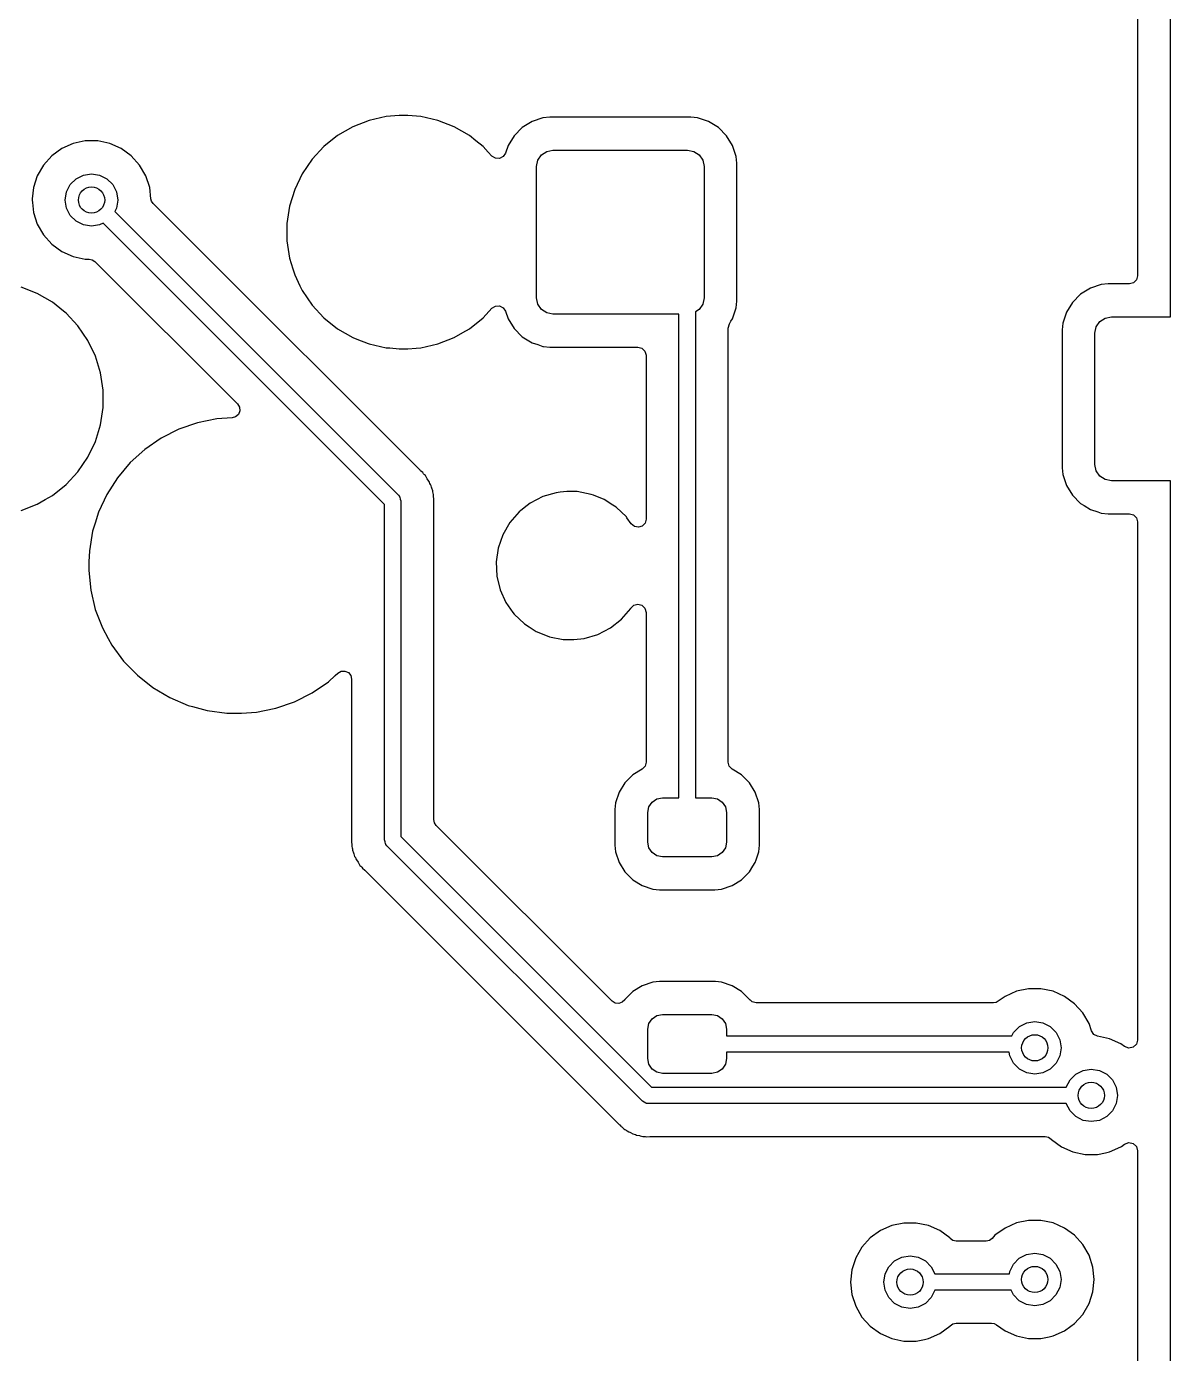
# Model space of a CAD drawing. Extents: x 51 to 201, y -153 to -28.
# Drawn here: x 63.47 to 80.9, y -88.21 to -67.99 of the extents above; entities that cross this region are included whole.
import ezdxf

# ---------------------------------------------------------------- set-up
doc = ezdxf.new("R2010")
doc.units = 0
doc.layers.add('BLACK', color=7, linetype='CONTINUOUS')

msp = doc.modelspace()

# ---------------------------------------------------------------- linework, layer by layer
at = {"layer": 'BLACK', "linetype": 'CONTINUOUS'}
for p, q in [((80.8962, -72.41), (80.8962, -55.86)), ((80.3957, -56.4845), (80.3957, -71.7855)), ((69.1486, -69.3445), (68.9496, -69.3594)), ((69.2814, -69.3445), (69.1486, -69.3445)), ((69.1486, -69.3445), (69.1486, -69.3445)), ((69.4804, -69.3594), (69.2814, -69.3445)), ((69.2814, -69.3445), (69.2814, -69.3445)), ((68.4425, -69.5158), (68.212, -69.6489)), ((68.6902, -69.4186), (68.4425, -69.5158)), ((68.9496, -69.3594), (68.6902, -69.4186)), ((69.7398, -69.4186), (69.4804, -69.3594)), ((69.9875, -69.5158), (69.7398, -69.4186)), ((70.218, -69.6489), (69.9875, -69.5158)), ((71.0233, -69.5273), (70.8993, -69.6513)), ((71.1727, -69.4352), (71.0233, -69.5273)), ((71.3392, -69.38), (71.1727, -69.4352)), ((71.442, -69.3695), (71.3392, -69.38)), ((73.592, -69.3695), (71.442, -69.3695)), ((73.6948, -69.38), (73.592, -69.3695)), ((73.8613, -69.4352), (73.6948, -69.38)), ((74.0107, -69.5273), (73.8613, -69.4352)), ((74.1347, -69.6513), (74.0107, -69.5273)), ((64.3691, -69.7295), (64.184, -69.7689)), ((64.5584, -69.7295), (64.3691, -69.7295)), ((64.3691, -69.7295), (64.3691, -69.7295)), ((64.7436, -69.7689), (64.5584, -69.7295)), ((64.5584, -69.7295), (64.5584, -69.7295)), ((68.212, -69.6489), (68.004, -69.8148)), ((70.319, -69.7295), (70.218, -69.6489)), ((70.426, -69.8148), (70.319, -69.7295)), ((70.8993, -69.6513), (70.8072, -69.8007)), ((74.2268, -69.8007), (74.1347, -69.6513)), ((74.1347, -69.6513), (74.1347, -69.6513)), ((63.8579, -69.9571), (63.7312, -70.0978)), ((64.011, -69.8458), (63.8579, -69.9571)), ((64.184, -69.7689), (64.011, -69.8458)), ((64.9165, -69.8458), (64.7436, -69.7689)), ((65.0696, -69.9571), (64.9165, -69.8458)), ((65.1963, -70.0978), (65.0696, -69.9571)), ((68.004, -69.8148), (67.823, -70.0099)), ((70.5046, -69.8995), (70.426, -69.8148)), ((70.5608, -69.96), (70.5046, -69.8995)), ((70.6145, -69.994), (70.5608, -69.96)), ((70.7694, -69.9147), (70.7346, -69.9679)), ((70.8072, -69.8007), (70.7694, -69.9147)), ((71.261, -70.0243), (71.3152, -69.9432)), ((71.3152, -69.9432), (71.3963, -69.889)), ((71.3963, -69.889), (71.492, -69.87)), ((71.492, -69.87), (73.542, -69.87)), ((73.542, -69.87), (73.6377, -69.889)), ((73.6377, -69.889), (73.7188, -69.9432)), ((73.7188, -69.9432), (73.773, -70.0243)), ((74.282, -69.9672), (74.2268, -69.8007)), ((63.7312, -70.0978), (63.6366, -70.2617)), ((65.2909, -70.2617), (65.1963, -70.0978)), ((67.823, -70.0099), (67.6731, -70.2298)), ((70.678, -69.9969), (70.6145, -69.994)), ((70.7346, -69.9679), (70.678, -69.9969)), ((71.242, -70.12), (71.261, -70.0243)), ((71.242, -72.12), (71.242, -70.12)), ((73.773, -70.0243), (73.792, -70.12)), ((73.792, -70.12), (73.792, -72.12)), ((74.2925, -70.07), (74.282, -69.9672)), ((74.2925, -72.17), (74.2925, -70.07)), ((63.6366, -70.2617), (63.5781, -70.4417)), ((64.1401, -70.3949), (64.2286, -70.3064)), ((64.2286, -70.3064), (64.3401, -70.2496)), ((64.3401, -70.2496), (64.4638, -70.23)), ((64.4638, -70.23), (64.5874, -70.2496)), ((64.5874, -70.2496), (64.6989, -70.3064)), ((64.6989, -70.3064), (64.7874, -70.3949)), ((65.3494, -70.4417), (65.2909, -70.2617)), ((65.2909, -70.2617), (65.2909, -70.2617)), ((67.6731, -70.2298), (67.5576, -70.4695)), ((63.5781, -70.4417), (63.5604, -70.6096)), ((64.0638, -70.63), (64.0833, -70.5064)), ((64.0833, -70.5064), (64.1401, -70.3949)), ((64.7874, -70.3949), (64.8442, -70.5064)), ((64.8442, -70.5064), (64.8638, -70.63)), ((65.3671, -70.6097), (65.3494, -70.4417)), ((67.5576, -70.4695), (67.4792, -70.7238)), ((63.5604, -70.6096), (63.5583, -70.63)), ((63.5583, -70.63), (63.5622, -70.6671)), ((63.5622, -70.6671), (63.5781, -70.8183)), ((64.0833, -70.7536), (64.0638, -70.63)), ((64.1401, -70.8651), (64.0833, -70.7536)), ((64.8442, -70.7536), (64.8172, -70.8066)), ((64.8638, -70.63), (64.8442, -70.7536)), ((65.3785, -70.6501), (65.3671, -70.6097)), ((65.4027, -70.6844), (65.3785, -70.6501)), ((65.9714, -71.2531), (65.4027, -70.6844)), ((67.4792, -70.7238), (67.4395, -70.9869)), ((63.5781, -70.8183), (63.6366, -70.9983)), ((64.2286, -70.9536), (64.1401, -70.8651)), ((64.3401, -71.0104), (64.2286, -70.9536)), ((64.8172, -70.8066), (69.1384, -75.1279)), ((63.6366, -70.9983), (63.7312, -71.1622)), ((63.7312, -71.1622), (63.8579, -71.3029)), ((64.4638, -71.03), (64.3401, -71.0104)), ((64.5874, -71.0104), (64.4638, -71.03)), ((64.6404, -70.9834), (64.5874, -71.0104)), ((68.925, -75.268), (64.6404, -70.9834)), ((67.4395, -70.9869), (67.4395, -71.2531)), ((63.8579, -71.3029), (64.011, -71.4142)), ((69.4673, -74.749), (65.9714, -71.2531)), ((67.4395, -71.2531), (67.4792, -71.5162)), ((64.011, -71.4142), (64.184, -71.4911)), ((64.184, -71.4911), (64.3691, -71.5305)), ((64.3691, -71.5305), (64.3691, -71.5305)), ((64.3691, -71.5305), (64.4283, -71.5305)), ((64.4283, -71.5305), (64.4758, -71.5399)), ((64.4758, -71.5399), (64.516, -71.5668)), ((64.516, -71.5668), (66.687, -73.7378)), ((67.4792, -71.5162), (67.529, -71.6777)), ((67.529, -71.6777), (67.5576, -71.7705)), ((67.5576, -71.7705), (67.6386, -71.9386)), ((63.6375, -72.0558), (63.3898, -71.9586)), ((67.6386, -71.9386), (67.6731, -72.0102)), ((79.6769, -71.9752), (79.5276, -72.0673)), ((79.8435, -71.92), (79.6769, -71.9752)), ((79.9462, -71.9095), (79.8435, -71.92)), ((80.2717, -71.9095), (79.9462, -71.9095)), ((80.3337, -71.8929), (80.2717, -71.9095)), ((80.3791, -71.8475), (80.3337, -71.8929)), ((80.3957, -71.7855), (80.3791, -71.8475)), ((63.868, -72.1889), (63.6375, -72.0558)), ((64.039, -72.3253), (63.868, -72.1889)), ((67.6731, -72.0102), (67.823, -72.2301)), ((71.261, -72.2157), (71.242, -72.12)), ((73.792, -72.12), (73.773, -72.2157)), ((74.282, -72.2728), (74.2925, -72.17)), ((79.5276, -72.0673), (79.4035, -72.1913)), ((64.076, -72.3548), (64.039, -72.3253)), ((64.257, -72.5499), (64.076, -72.3548)), ((67.823, -72.2301), (68.004, -72.4252)), ((70.426, -72.4252), (70.5608, -72.2799)), ((70.5608, -72.2799), (70.6145, -72.246)), ((70.6145, -72.246), (70.678, -72.2431)), ((70.678, -72.2431), (70.7346, -72.2721)), ((70.7346, -72.2721), (70.7694, -72.3253)), ((70.7694, -72.3253), (70.8072, -72.4393)), ((71.3152, -72.2968), (71.261, -72.2157)), ((71.3963, -72.351), (71.3152, -72.2968)), ((71.492, -72.37), (71.3963, -72.351)), ((73.41, -72.37), (71.492, -72.37)), ((73.41, -79.74), (73.41, -72.37)), ((73.7188, -72.2968), (73.66, -72.3361)), ((73.66, -72.3361), (73.66, -79.74)), ((73.773, -72.2157), (73.7188, -72.2968)), ((74.2268, -72.4393), (74.282, -72.2728)), ((79.3114, -72.3407), (79.2562, -72.5072)), ((79.4035, -72.1913), (79.3114, -72.3407)), ((64.4069, -72.7698), (64.257, -72.5499)), ((68.004, -72.4252), (68.212, -72.5911)), ((68.212, -72.5911), (68.4425, -72.7242)), ((70.1203, -72.6475), (70.218, -72.5911)), ((70.218, -72.5911), (70.426, -72.4252)), ((70.218, -72.5911), (70.218, -72.5911)), ((70.8072, -72.4393), (70.8993, -72.5887)), ((70.8993, -72.5887), (71.0233, -72.7127)), ((74.1605, -72.582), (74.179, -72.5169)), ((74.1605, -79.1979), (74.1605, -72.582)), ((74.179, -72.5169), (74.2026, -72.4786)), ((74.2026, -72.4786), (74.2268, -72.4393)), ((79.2562, -72.5072), (79.2458, -72.61)), ((79.7463, -72.66), (79.7653, -72.5643)), ((79.7653, -72.5643), (79.8195, -72.4832)), ((79.8195, -72.4832), (79.9006, -72.429)), ((79.9006, -72.429), (79.9963, -72.41)), ((79.9963, -72.41), (80.8962, -72.41)), ((64.5224, -73.0095), (64.4069, -72.7698)), ((68.4425, -72.7242), (68.4425, -72.7242)), ((68.4425, -72.7242), (68.5054, -72.7489)), ((68.5054, -72.7489), (68.6761, -72.8158)), ((69.7398, -72.8214), (69.9875, -72.7242)), ((69.9875, -72.7242), (70.1203, -72.6475)), ((71.0233, -72.7127), (71.0233, -72.7127)), ((71.0233, -72.7127), (71.1727, -72.8048)), ((79.2458, -72.61), (79.2458, -74.71)), ((79.7463, -74.66), (79.7463, -72.66)), ((68.6761, -72.8158), (68.6902, -72.8214)), ((68.6902, -72.8214), (68.9496, -72.8806)), ((68.9496, -72.8806), (69.0065, -72.8849)), ((69.0065, -72.8849), (69.1486, -72.8955)), ((69.1486, -72.8955), (69.1486, -72.8955)), ((69.1486, -72.8955), (69.2814, -72.8955)), ((69.2814, -72.8955), (69.4058, -72.8862)), ((69.2814, -72.8955), (69.2814, -72.8955)), ((69.4058, -72.8862), (69.4804, -72.8806)), ((69.4804, -72.8806), (69.7398, -72.8214)), ((71.1727, -72.8048), (71.2614, -72.8342)), ((71.2614, -72.8342), (71.3392, -72.86)), ((71.3392, -72.86), (71.3497, -72.8611)), ((71.3497, -72.8611), (71.442, -72.8705)), ((71.442, -72.8705), (72.7855, -72.8705)), ((72.7855, -72.8705), (72.8475, -72.8871)), ((72.8475, -72.8871), (72.8929, -72.9325)), ((72.8929, -72.9325), (72.9095, -72.9945)), ((72.9095, -72.9945), (72.9095, -75.493)), ((64.6008, -73.2638), (64.5224, -73.0095)), ((64.6405, -73.5269), (64.6008, -73.2638)), ((64.6405, -73.7931), (64.6405, -73.5269)), ((64.6008, -74.0562), (64.6405, -73.7931)), ((66.687, -73.7378), (66.7172, -73.7872)), ((66.7172, -73.7872), (66.7218, -73.8449)), ((66.3744, -73.9646), (66.0791, -74.0246)), ((66.6039, -73.9492), (66.3744, -73.9646)), ((66.6556, -73.936), (66.6038, -73.9484)), ((66.6038, -73.9484), (66.6039, -73.9492)), ((66.6996, -73.8984), (66.6556, -73.936)), ((66.7218, -73.8449), (66.6996, -73.8984)), ((64.5224, -74.3105), (64.6008, -74.0562)), ((65.7945, -74.1234), (65.5255, -74.2593)), ((66.0791, -74.0246), (65.7945, -74.1234)), ((64.4069, -74.5502), (64.5224, -74.3105)), ((65.5255, -74.2593), (65.2771, -74.4299)), ((64.257, -74.7701), (64.4069, -74.5502)), ((65.2771, -74.4299), (65.0537, -74.632)), ((64.076, -74.9652), (64.257, -74.7701)), ((65.0537, -74.632), (64.8591, -74.8621)), ((69.4759, -74.7568), (69.4673, -74.749)), ((69.5096, -74.7847), (69.4759, -74.7568)), ((69.5214, -74.8009), (69.5096, -74.7847)), ((69.534, -74.8157), (69.5214, -74.8009)), ((69.5482, -74.8298), (69.534, -74.8157)), ((79.2458, -74.71), (79.2562, -74.8128)), ((79.2562, -74.8128), (79.3114, -74.9793)), ((79.7653, -74.7557), (79.7463, -74.66)), ((79.8195, -74.8368), (79.7653, -74.7557)), ((63.868, -75.1311), (64.076, -74.9652)), ((64.8591, -74.8621), (64.697, -75.116)), ((69.5704, -74.8674), (69.5482, -74.8298)), ((69.5768, -74.8772), (69.5704, -74.8674)), ((69.6025, -74.9125), (69.5768, -74.8772)), ((69.6099, -74.9311), (69.6025, -74.9125)), ((69.6025, -74.9125), (69.6025, -74.9125)), ((69.6184, -74.9486), (69.6099, -74.9311)), ((69.6286, -74.9659), (69.6184, -74.9486)), ((69.6349, -74.9874), (69.6286, -74.9659)), ((69.6408, -75.0078), (69.6349, -74.9874)), ((69.6446, -75.0188), (69.6408, -75.0078)), ((69.6607, -75.0594), (69.6446, -75.0188)), ((79.3114, -74.9793), (79.4035, -75.1287)), ((79.9006, -74.891), (79.8195, -74.8368)), ((79.9963, -74.91), (79.9006, -74.891)), ((80.8962, -74.91), (79.9963, -74.91)), ((80.8962, -91.46), (80.8962, -74.91)), ((63.6375, -75.2642), (63.7572, -75.1951)), ((63.7572, -75.1951), (63.868, -75.1311)), ((63.868, -75.1311), (63.868, -75.1311)), ((64.697, -75.116), (64.5702, -75.3893)), ((69.1384, -75.1279), (69.1518, -75.1457)), ((69.1518, -75.1457), (69.1552, -75.1487)), ((69.1552, -75.1487), (69.1559, -75.1513)), ((69.1559, -75.1513), (69.1597, -75.1563)), ((69.1597, -75.1563), (69.1663, -75.1866)), ((69.1663, -75.1866), (69.175, -75.2162)), ((69.175, -75.2162), (69.175, -80.331)), ((69.6632, -75.0793), (69.6607, -75.0594)), ((69.6671, -75.0984), (69.6632, -75.0793)), ((69.6727, -75.1176), (69.6671, -75.0984)), ((69.6741, -75.1613), (69.6727, -75.1176)), ((69.675, -75.1729), (69.6741, -75.1613)), ((69.6755, -75.1769), (69.675, -75.1729)), ((69.6755, -75.2045), (69.6755, -75.1769)), ((69.6755, -75.1769), (69.6755, -75.1769)), ((69.6756, -75.2084), (69.6755, -75.2045)), ((69.677, -75.2527), (69.6756, -75.2084)), ((71.3348, -75.1504), (71.1437, -75.2489)), ((71.541, -75.0898), (71.3348, -75.1504)), ((71.6012, -75.0841), (71.541, -75.0898)), ((71.7014, -75.0745), (71.6012, -75.0841)), ((71.8625, -75.0745), (71.7014, -75.0745)), ((72.0735, -75.1152), (71.8625, -75.0745)), ((72.1072, -75.1287), (72.0735, -75.1152)), ((72.0735, -75.1152), (72.0735, -75.1152)), ((72.0735, -75.1152), (72.0735, -75.1152)), ((72.2731, -75.1951), (72.1072, -75.1287)), ((72.4029, -75.2785), (72.2731, -75.1951)), ((79.4035, -75.1287), (79.5276, -75.2527)), ((63.3898, -75.3614), (63.6375, -75.2642)), ((64.5702, -75.3893), (64.5194, -75.553)), ((68.925, -80.3828), (68.925, -75.268)), ((69.6755, -75.299), (69.6778, -75.2785)), ((69.6755, -80.0724), (69.6755, -75.299)), ((69.6778, -75.2785), (69.677, -75.2527)), ((70.9748, -75.3817), (70.834, -75.5442)), ((71.0007, -75.3614), (70.9748, -75.3817)), ((71.0974, -75.2853), (71.0007, -75.3614)), ((71.1437, -75.2489), (71.0974, -75.2853)), ((72.4539, -75.3113), (72.4029, -75.2785)), ((72.6095, -75.4596), (72.4539, -75.3113)), ((79.5276, -75.2527), (79.5841, -75.2876)), ((79.5841, -75.2876), (79.6769, -75.3448)), ((79.6769, -75.3448), (79.7883, -75.3817)), ((79.7883, -75.3817), (79.8435, -75.4)), ((79.8435, -75.4), (79.9462, -75.4105)), ((79.9462, -75.4105), (80.2717, -75.4105)), ((80.2717, -75.4105), (80.3337, -75.4271)), ((64.5194, -75.553), (64.4809, -75.6771)), ((70.834, -75.5442), (70.7266, -75.7303)), ((72.6187, -75.4725), (72.6095, -75.4596)), ((72.6845, -75.565), (72.6187, -75.4725)), ((72.7319, -75.6048), (72.6845, -75.565)), ((72.7926, -75.6168), (72.7319, -75.6048)), ((72.8515, -75.598), (72.7926, -75.6168)), ((72.894, -75.553), (72.8515, -75.598)), ((72.9095, -75.493), (72.894, -75.553)), ((80.3337, -75.4271), (80.3791, -75.4725)), ((80.3791, -75.4725), (80.3957, -75.5345)), ((80.3957, -75.5345), (80.3957, -83.4308)), ((64.4809, -75.6771), (64.4308, -75.9742)), ((70.7266, -75.7303), (70.6562, -75.9334)), ((64.4308, -75.9742), (64.425, -76.1462)), ((70.6562, -75.9334), (70.6257, -76.1462)), ((64.425, -76.1462), (64.4207, -76.2754)), ((70.6257, -76.1462), (70.6359, -76.3609)), ((64.4207, -76.2754), (64.4509, -76.5752)), ((70.6359, -76.3609), (70.6866, -76.5698)), ((64.4509, -76.5752), (64.5207, -76.8683)), ((70.6866, -76.5698), (70.7759, -76.7653)), ((70.7759, -76.7653), (70.8818, -76.9141)), ((72.6781, -76.8521), (72.7235, -76.8067)), ((72.7235, -76.8067), (72.7855, -76.7901)), ((72.7855, -76.7901), (72.8475, -76.8067)), ((72.8475, -76.8067), (72.8929, -76.8521)), ((64.5207, -76.8683), (64.629, -77.1494)), ((70.8818, -76.9141), (70.9005, -76.9404)), ((70.9005, -76.9404), (71.0561, -77.0887)), ((72.3663, -77.1511), (72.5352, -77.0183)), ((72.5352, -77.0183), (72.676, -76.8558)), ((72.676, -76.8558), (72.6781, -76.8521)), ((72.8929, -76.8521), (72.9095, -76.9141)), ((72.9095, -76.9141), (72.9095, -79.1979)), ((64.629, -77.1494), (64.7171, -77.3102)), ((71.0561, -77.0887), (71.1301, -77.1363)), ((71.1301, -77.1363), (71.2369, -77.2049)), ((71.2369, -77.2049), (71.277, -77.221)), ((71.277, -77.221), (71.4365, -77.2848)), ((72.1752, -77.2496), (72.3663, -77.1511)), ((64.7171, -77.3102), (64.7738, -77.4137)), ((64.7738, -77.4137), (64.9526, -77.6562)), ((71.4365, -77.2848), (71.6475, -77.3255)), ((71.6475, -77.3255), (71.8086, -77.3255)), ((71.8086, -77.3255), (71.969, -77.3102)), ((71.8086, -77.3255), (71.8086, -77.3255)), ((71.969, -77.3102), (72.1752, -77.2496)), ((64.9526, -77.6562), (65.162, -77.8728)), ((68.1767, -77.8763), (68.2173, -77.8395)), ((68.2173, -77.8395), (68.2669, -77.8121)), ((68.2669, -77.8121), (68.3236, -77.8096)), ((68.3236, -77.8096), (68.3754, -77.8326)), ((68.3754, -77.8326), (68.4115, -77.8763)), ((65.162, -77.8728), (65.3985, -78.0596)), ((67.8245, -78.1407), (68.0729, -77.9701)), ((68.0729, -77.9701), (68.1767, -77.8763)), ((68.4115, -77.8763), (68.4245, -77.9315)), ((68.4245, -77.9315), (68.4245, -80.3001)), ((65.3985, -78.0596), (65.6577, -78.2131)), ((65.6577, -78.2131), (65.9351, -78.3307)), ((67.5555, -78.2766), (67.8245, -78.1407)), ((65.9351, -78.3307), (65.9351, -78.3307)), ((65.9351, -78.3307), (65.9351, -78.3307)), ((65.9351, -78.3307), (65.9992, -78.3483)), ((65.9992, -78.3483), (66.2257, -78.4103)), ((66.2257, -78.4103), (66.5243, -78.4505)), ((66.5243, -78.4505), (66.7502, -78.4505)), ((66.7502, -78.4505), (66.9756, -78.4354)), ((66.7502, -78.4505), (66.7502, -78.4505)), ((66.9756, -78.4354), (67.099, -78.4103)), ((67.099, -78.4103), (67.2709, -78.3754)), ((67.2709, -78.3754), (67.5555, -78.2766)), ((72.8938, -79.2583), (72.8506, -79.3034)), ((72.9095, -79.1979), (72.8938, -79.2583)), ((74.1762, -79.2583), (74.1605, -79.1979)), ((74.2194, -79.3034), (74.1762, -79.2583)), ((72.707, -79.392), (72.587, -79.512)), ((72.8506, -79.3034), (72.707, -79.392)), ((74.363, -79.392), (74.2194, -79.3034)), ((74.483, -79.512), (74.363, -79.392)), ((72.498, -79.6563), (72.4446, -79.8173)), ((72.587, -79.512), (72.498, -79.6563)), ((74.572, -79.6563), (74.483, -79.512)), ((74.6253, -79.8173), (74.572, -79.6563)), ((74.572, -79.6563), (74.572, -79.6563)), ((74.572, -79.6563), (74.572, -79.6563)), ((72.4446, -79.8173), (72.4345, -79.9167)), ((72.9521, -79.8789), (73.0009, -79.8059)), ((73.0009, -79.8059), (73.0739, -79.7571)), ((73.0739, -79.7571), (73.16, -79.74)), ((73.16, -79.74), (73.41, -79.74)), ((73.66, -79.74), (73.91, -79.74)), ((73.91, -79.74), (73.9961, -79.7571)), ((73.9961, -79.7571), (74.0691, -79.8059)), ((74.0691, -79.8059), (74.1179, -79.8789)), ((74.6355, -79.9167), (74.6253, -79.8173)), ((69.6849, -80.1198), (69.6755, -80.0724)), ((72.4345, -79.9167), (72.4345, -80.4633)), ((72.935, -79.965), (72.9521, -79.8789)), ((72.935, -80.415), (72.935, -79.965)), ((74.1179, -79.8789), (74.135, -79.965)), ((74.135, -79.965), (74.135, -80.415)), ((74.6355, -80.4633), (74.6355, -79.9167)), ((69.7118, -80.16), (69.6849, -80.1198)), ((72.391, -82.8392), (69.7118, -80.16)), ((68.4245, -80.3001), (68.4222, -80.3206)), ((68.4222, -80.3206), (68.4244, -80.3907)), ((68.4244, -80.3907), (68.4245, -80.3946)), ((68.4245, -80.3946), (68.4245, -80.4222)), ((68.4245, -80.4222), (68.425, -80.4262)), ((68.425, -80.4262), (68.4259, -80.4378)), ((68.4259, -80.4378), (68.4273, -80.4814)), ((68.9337, -80.4125), (68.925, -80.3828)), ((68.9403, -80.4427), (68.9337, -80.4125)), ((68.9441, -80.4478), (68.9403, -80.4427)), ((68.9448, -80.4504), (68.9441, -80.4478)), ((68.9482, -80.4533), (68.9448, -80.4504)), ((68.9616, -80.4712), (68.9482, -80.4533)), ((72.8533, -84.3629), (68.9616, -80.4712)), ((69.175, -80.331), (72.9935, -84.1495)), ((72.4345, -80.4633), (72.4446, -80.5627)), ((72.9521, -80.5011), (72.935, -80.415)), ((74.135, -80.415), (74.1179, -80.5011)), ((74.6253, -80.5627), (74.6355, -80.4633)), ((68.4273, -80.4814), (68.4329, -80.5007)), ((68.4329, -80.5007), (68.4368, -80.5197)), ((68.4368, -80.5197), (68.4393, -80.5396)), ((68.4393, -80.5396), (68.4554, -80.5802)), ((68.4554, -80.5802), (68.4592, -80.5913)), ((68.4592, -80.5913), (68.4714, -80.6332)), ((68.4714, -80.6332), (68.4816, -80.6505)), ((68.4816, -80.6505), (68.4901, -80.6679)), ((68.4901, -80.6679), (68.4975, -80.6865)), ((72.4446, -80.5627), (72.498, -80.7237)), ((73.0009, -80.5741), (72.9521, -80.5011)), ((73.0739, -80.6229), (73.0009, -80.5741)), ((73.16, -80.64), (73.0739, -80.6229)), ((73.91, -80.64), (73.16, -80.64)), ((73.9961, -80.6229), (73.91, -80.64)), ((74.0691, -80.5741), (73.9961, -80.6229)), ((74.1179, -80.5011), (74.0691, -80.5741)), ((74.5843, -80.6865), (74.6253, -80.5627)), ((68.4975, -80.6865), (68.4975, -80.6865)), ((68.4975, -80.6865), (68.5232, -80.7219)), ((68.5232, -80.7219), (68.5296, -80.7316)), ((68.5296, -80.7316), (68.5518, -80.7692)), ((68.5518, -80.7692), (68.5518, -80.7692)), ((68.5518, -80.7692), (68.5518, -80.7692)), ((68.5518, -80.7692), (68.566, -80.7834)), ((68.566, -80.7834), (68.5786, -80.7982)), ((68.5786, -80.7982), (68.5904, -80.8144)), ((68.5904, -80.8144), (68.6241, -80.8422)), ((68.6241, -80.8422), (68.6327, -80.8501)), ((68.6327, -80.8501), (72.4409, -84.6583)), ((72.498, -80.7237), (72.587, -80.868)), ((72.587, -80.868), (72.707, -80.988)), ((74.363, -80.988), (74.483, -80.868)), ((74.483, -80.868), (74.5352, -80.7834)), ((74.5352, -80.7834), (74.572, -80.7237)), ((74.572, -80.7237), (74.5843, -80.6865)), ((72.707, -80.988), (72.8513, -81.077)), ((72.8513, -81.077), (72.8513, -81.077)), ((72.8513, -81.077), (72.8513, -81.077)), ((72.8513, -81.077), (73.0123, -81.1303)), ((74.0577, -81.1303), (74.2187, -81.077)), ((74.2187, -81.077), (74.363, -80.988)), ((73.0123, -81.1303), (73.1117, -81.1405)), ((73.1117, -81.1405), (73.9583, -81.1405)), ((73.9583, -81.1405), (74.0577, -81.1303)), ((72.707, -82.692), (72.587, -82.812)), ((72.8513, -82.603), (72.707, -82.692)), ((73.0123, -82.5496), (72.8513, -82.603)), ((73.1117, -82.5395), (73.0123, -82.5496)), ((73.9583, -82.5395), (73.1117, -82.5395)), ((73.9685, -82.5405), (73.9583, -82.5395)), ((74.0577, -82.5496), (73.9685, -82.5405)), ((74.2187, -82.603), (74.0577, -82.5496)), ((74.363, -82.692), (74.2187, -82.603)), ((74.483, -82.812), (74.363, -82.692)), ((74.363, -82.692), (74.363, -82.692)), ((74.363, -82.692), (74.363, -82.692)), ((78.5502, -82.6889), (78.3773, -82.7658)), ((78.7354, -82.6495), (78.5502, -82.6889)), ((78.9246, -82.6495), (78.7354, -82.6495)), ((78.7354, -82.6495), (78.7354, -82.6495)), ((79.1098, -82.6889), (78.9246, -82.6495)), ((78.9246, -82.6495), (78.9246, -82.6495)), ((79.2827, -82.7658), (79.1098, -82.6889)), ((72.4379, -82.8686), (72.391, -82.8392)), ((72.493, -82.8747), (72.4379, -82.8686)), ((72.5453, -82.8561), (72.493, -82.8747)), ((72.5842, -82.8166), (72.5453, -82.8561)), ((72.587, -82.812), (72.5842, -82.8166)), ((74.4932, -82.8222), (74.483, -82.812)), ((74.483, -82.812), (74.483, -82.812)), ((74.4948, -82.8206), (74.4932, -82.8222)), ((74.5242, -82.8488), (74.4948, -82.8206)), ((74.5846, -82.8645), (74.5242, -82.8488)), ((78.2012, -82.8645), (74.5846, -82.8645)), ((78.2395, -82.8584), (78.2012, -82.8645)), ((78.2741, -82.8408), (78.2395, -82.8584)), ((78.3773, -82.7658), (78.2741, -82.8408)), ((79.4359, -82.8771), (79.2827, -82.7658)), ((79.5625, -83.0178), (79.4359, -82.8771)), ((72.9521, -83.1789), (73.0009, -83.1059)), ((73.0009, -83.1059), (73.0739, -83.0571)), ((73.0739, -83.0571), (73.16, -83.04)), ((73.16, -83.04), (73.91, -83.04)), ((73.91, -83.04), (73.9961, -83.0571)), ((73.9961, -83.0571), (74.0691, -83.1059)), ((74.0691, -83.1059), (74.1179, -83.1789)), ((79.6572, -83.1817), (79.5625, -83.0178)), ((72.935, -83.265), (72.9521, -83.1789)), ((72.935, -83.715), (72.935, -83.265)), ((74.1179, -83.1789), (74.135, -83.265)), ((74.135, -83.265), (74.135, -83.365)), ((78.5064, -83.3149), (78.5949, -83.2264)), ((78.5949, -83.2264), (78.7064, -83.1696)), ((78.7064, -83.1696), (78.83, -83.15)), ((78.83, -83.15), (78.9536, -83.1696)), ((78.9536, -83.1696), (79.0651, -83.2264)), ((79.0651, -83.2264), (79.1536, -83.3149)), ((79.6927, -83.2911), (79.6572, -83.1817)), ((79.7277, -83.3449), (79.6927, -83.2911)), ((74.135, -83.365), (78.4809, -83.365)), ((78.4809, -83.365), (78.5064, -83.3149)), ((79.1536, -83.3149), (79.2104, -83.4264)), ((79.2104, -83.4264), (79.23, -83.55)), ((79.7849, -83.374), (79.7277, -83.3449)), ((79.9698, -83.4134), (79.7849, -83.374)), ((80.1427, -83.4903), (79.9698, -83.4134)), ((80.1989, -83.5311), (80.1427, -83.4903)), ((80.3775, -83.4956), (80.328, -83.5413)), ((80.3957, -83.4308), (80.3775, -83.4956)), ((72.9521, -83.8011), (72.935, -83.715)), ((74.135, -83.715), (74.1179, -83.8011)), ((78.4403, -83.615), (74.135, -83.615)), ((74.135, -83.615), (74.135, -83.715)), ((78.4496, -83.6736), (78.4403, -83.615)), ((78.5064, -83.7851), (78.4496, -83.6736)), ((79.2104, -83.6736), (79.1536, -83.7851)), ((79.23, -83.55), (79.2104, -83.6736)), ((80.262, -83.5544), (80.1989, -83.5311)), ((80.328, -83.5413), (80.262, -83.5544)), ((73.0009, -83.8741), (72.9521, -83.8011)), ((73.0739, -83.9229), (73.0009, -83.8741)), ((74.0691, -83.8741), (73.9961, -83.9229)), ((74.1179, -83.8011), (74.0691, -83.8741)), ((78.5949, -83.8736), (78.5064, -83.7851)), ((78.7064, -83.9304), (78.5949, -83.8736)), ((79.0651, -83.8736), (78.9536, -83.9304)), ((79.1536, -83.7851), (79.0651, -83.8736)), ((79.4549, -83.9509), (79.5664, -83.8941)), ((79.5664, -83.8941), (79.69, -83.8745)), ((79.69, -83.8745), (79.8136, -83.8941)), ((79.8136, -83.8941), (79.9251, -83.9509)), ((73.16, -83.94), (73.0739, -83.9229)), ((73.91, -83.94), (73.16, -83.94)), ((73.9961, -83.9229), (73.91, -83.94)), ((78.83, -83.95), (78.7064, -83.9304)), ((78.9536, -83.9304), (78.83, -83.95)), ((79.3103, -84.1495), (79.3664, -84.0394)), ((79.3664, -84.0394), (79.4549, -83.9509)), ((79.9251, -83.9509), (80.0136, -84.0394)), ((80.0136, -84.0394), (80.0704, -84.1509)), ((72.9935, -84.1495), (79.3103, -84.1495)), ((80.0704, -84.1509), (80.09, -84.2745)), ((80.09, -84.2745), (80.0704, -84.3981)), ((72.8804, -84.3777), (72.8533, -84.3629)), ((72.9065, -84.3944), (72.8804, -84.3777)), ((72.9127, -84.3953), (72.9065, -84.3944)), ((72.9151, -84.3966), (72.9127, -84.3953)), ((72.9196, -84.3963), (72.9151, -84.3966)), ((72.9417, -84.3995), (72.9196, -84.3963)), ((79.3103, -84.3995), (72.9417, -84.3995)), ((79.3664, -84.5096), (79.3103, -84.3995)), ((79.4549, -84.5981), (79.3664, -84.5096)), ((80.0136, -84.5096), (79.9251, -84.5981)), ((80.0704, -84.3981), (80.0136, -84.5096)), ((72.4409, -84.6583), (72.4538, -84.6744)), ((72.4538, -84.6744), (72.5049, -84.7224)), ((72.5049, -84.7224), (72.5077, -84.7251)), ((72.5077, -84.7251), (72.5272, -84.7446)), ((79.5664, -84.6549), (79.4549, -84.5981)), ((79.69, -84.6745), (79.5664, -84.6549)), ((79.8136, -84.6549), (79.69, -84.6745)), ((79.9251, -84.5981), (79.8136, -84.6549)), ((72.5272, -84.7446), (72.5304, -84.7471)), ((72.5304, -84.7471), (72.5393, -84.7547)), ((72.5393, -84.7547), (72.5711, -84.7846)), ((72.5711, -84.7846), (72.5887, -84.7942)), ((72.5887, -84.7942), (72.6049, -84.8049)), ((72.6049, -84.8049), (72.6167, -84.814)), ((72.6167, -84.814), (72.6207, -84.8172)), ((72.6207, -84.8172), (72.6456, -84.8279)), ((72.6456, -84.8279), (72.6608, -84.8345)), ((72.6608, -84.8345), (72.6713, -84.8397)), ((72.6713, -84.8397), (72.7096, -84.8607)), ((72.7096, -84.8607), (72.729, -84.8657)), ((72.729, -84.8657), (72.7474, -84.872)), ((72.7474, -84.872), (72.7658, -84.8799)), ((72.7658, -84.8799), (72.8089, -84.8868)), ((72.8089, -84.8868), (72.8203, -84.8891)), ((72.8203, -84.8891), (72.8627, -84.9)), ((72.8627, -84.9), (72.8827, -84.9)), ((72.8827, -84.9), (72.9021, -84.9015)), ((72.9021, -84.9015), (72.9219, -84.9047)), ((72.9219, -84.9047), (72.9654, -84.9005)), ((72.9654, -84.9005), (72.977, -84.9)), ((72.977, -84.9), (78.9863, -84.9)), ((78.9863, -84.9), (79.0367, -84.9107)), ((79.0367, -84.9107), (79.0784, -84.941)), ((79.0784, -84.941), (79.0841, -84.9474)), ((79.0841, -84.9474), (79.2373, -85.0587)), ((79.2373, -85.0587), (79.2373, -85.0587)), ((79.2373, -85.0587), (79.2373, -85.0587)), ((79.2373, -85.0587), (79.4102, -85.1356)), ((79.9698, -85.1356), (80.1427, -85.0587)), ((80.1427, -85.0587), (80.15, -85.0534)), ((80.15, -85.0534), (80.1989, -85.0179)), ((80.1989, -85.0179), (80.262, -84.9946)), ((80.262, -84.9946), (80.328, -85.0077)), ((80.328, -85.0077), (80.3775, -85.0534)), ((80.3775, -85.0534), (80.3957, -85.1182)), ((80.3957, -85.1182), (80.3957, -90.8355)), ((79.4102, -85.1356), (79.5954, -85.175)), ((79.5954, -85.175), (79.5954, -85.175)), ((79.5954, -85.175), (79.7846, -85.175)), ((79.7846, -85.175), (79.9081, -85.1488)), ((79.7846, -85.175), (79.7846, -85.175)), ((79.9081, -85.1488), (79.9698, -85.1356)), ((76.4778, -86.3358), (76.3246, -86.4471)), ((76.6507, -86.2589), (76.4778, -86.3358)), ((76.8359, -86.2195), (76.6507, -86.2589)), ((77.0251, -86.2195), (76.8359, -86.2195)), ((76.8359, -86.2195), (76.8359, -86.2195)), ((77.2103, -86.2589), (77.0251, -86.2195)), ((77.0251, -86.2195), (77.0251, -86.2195)), ((77.3832, -86.3358), (77.2103, -86.2589)), ((77.5364, -86.4471), (77.3832, -86.3358)), ((77.3832, -86.3358), (77.3832, -86.3358)), ((77.3832, -86.3358), (77.3832, -86.3358)), ((78.3768, -86.2958), (78.2236, -86.4071)), ((78.5497, -86.2189), (78.3768, -86.2958)), ((78.7349, -86.1795), (78.5497, -86.2189)), ((78.9241, -86.1795), (78.7349, -86.1795)), ((78.7349, -86.1795), (78.7349, -86.1795)), ((79.1093, -86.2189), (78.9241, -86.1795)), ((78.9241, -86.1795), (78.9241, -86.1795)), ((79.2822, -86.2958), (79.1093, -86.2189)), ((79.4354, -86.4071), (79.2822, -86.2958)), ((76.3246, -86.4471), (76.198, -86.5878)), ((77.5421, -86.4535), (77.5364, -86.4471)), ((77.5838, -86.4838), (77.5421, -86.4535)), ((77.6342, -86.4945), (77.5838, -86.4838)), ((78.0897, -86.4945), (77.6342, -86.4945)), ((78.1402, -86.4838), (78.0897, -86.4945)), ((78.1819, -86.4535), (78.1402, -86.4838)), ((78.2236, -86.4071), (78.1819, -86.4535)), ((79.562, -86.5478), (79.4354, -86.4071)), ((76.198, -86.5878), (76.1033, -86.7517)), ((76.6954, -86.7964), (76.8069, -86.7396)), ((76.8069, -86.7396), (76.9305, -86.72)), ((76.9305, -86.72), (77.0541, -86.7396)), ((77.0541, -86.7396), (77.1656, -86.7964)), ((78.5944, -86.7564), (78.7059, -86.6996)), ((78.7059, -86.6996), (78.8295, -86.68)), ((78.8295, -86.68), (78.9531, -86.6996)), ((78.9531, -86.6996), (79.0646, -86.7564)), ((79.6567, -86.7117), (79.562, -86.5478)), ((79.7152, -86.8917), (79.6567, -86.7117)), ((79.6567, -86.7117), (79.6567, -86.7117)), ((76.0448, -86.9317), (76.025, -87.12)), ((76.1033, -86.7517), (76.0448, -86.9317)), ((76.5501, -86.9964), (76.6069, -86.8849)), ((76.6069, -86.8849), (76.6954, -86.7964)), ((77.1656, -86.7964), (77.2541, -86.8849)), ((77.2541, -86.8849), (77.3102, -86.995)), ((78.4491, -86.9564), (78.5059, -86.8449)), ((78.5059, -86.8449), (78.5944, -86.7564)), ((79.0646, -86.7564), (79.1531, -86.8449)), ((79.1531, -86.8449), (79.2099, -86.9564)), ((79.735, -87.08), (79.7152, -86.8917)), ((76.025, -87.12), (76.0448, -87.3083)), ((76.5305, -87.12), (76.5501, -86.9964)), ((76.5501, -87.2436), (76.5305, -87.12)), ((77.3102, -86.995), (78.443, -86.995)), ((78.443, -86.995), (78.4491, -86.9564)), ((79.2099, -86.9564), (79.2295, -87.08)), ((79.2295, -87.08), (79.2099, -87.2036)), ((79.7152, -87.2683), (79.735, -87.08)), ((76.0448, -87.3083), (76.1033, -87.4883)), ((76.6069, -87.3551), (76.5501, -87.2436)), ((77.3102, -87.245), (77.2541, -87.3551)), ((78.4702, -87.245), (77.3102, -87.245)), ((78.5059, -87.3151), (78.4702, -87.245)), ((78.5944, -87.4036), (78.5059, -87.3151)), ((79.1531, -87.3151), (79.0646, -87.4036)), ((79.2099, -87.2036), (79.1531, -87.3151)), ((79.6567, -87.4483), (79.7152, -87.2683)), ((76.1033, -87.4883), (76.198, -87.6522)), ((76.6954, -87.4436), (76.6069, -87.3551)), ((76.8069, -87.5004), (76.6954, -87.4436)), ((76.9305, -87.52), (76.8069, -87.5004)), ((77.0541, -87.5004), (76.9305, -87.52)), ((77.1656, -87.4436), (77.0541, -87.5004)), ((77.2541, -87.3551), (77.1656, -87.4436)), ((78.7059, -87.4604), (78.5944, -87.4036)), ((78.8295, -87.48), (78.7059, -87.4604)), ((78.9531, -87.4604), (78.8295, -87.48)), ((79.0646, -87.4036), (78.9531, -87.4604)), ((79.562, -87.6122), (79.6567, -87.4483)), ((79.6567, -87.4483), (79.6567, -87.4483)), ((76.198, -87.6522), (76.3246, -87.7929)), ((77.5421, -87.7865), (77.5838, -87.7562)), ((77.5838, -87.7562), (77.6342, -87.7455)), ((77.6342, -87.7455), (78.1732, -87.7455)), ((78.1732, -87.7455), (78.2115, -87.7516)), ((78.2115, -87.7516), (78.2461, -87.7692)), ((79.3803, -87.7929), (79.4354, -87.7529)), ((79.4354, -87.7529), (79.562, -87.6122)), ((76.3246, -87.7929), (76.4778, -87.9042)), ((76.4778, -87.9042), (76.6507, -87.9811)), ((77.2103, -87.9811), (77.3832, -87.9042)), ((77.3832, -87.9042), (77.5364, -87.7929)), ((77.5364, -87.7929), (77.5421, -87.7865)), ((78.2461, -87.7692), (78.3768, -87.8642)), ((78.3768, -87.8642), (78.5497, -87.9411)), ((78.5497, -87.9411), (78.7349, -87.9805)), ((78.9241, -87.9805), (79.0476, -87.9543)), ((79.0476, -87.9543), (79.1093, -87.9411)), ((79.1093, -87.9411), (79.2822, -87.8642)), ((79.2822, -87.8642), (79.3803, -87.7929)), ((76.6507, -87.9811), (76.8359, -88.0205)), ((76.8359, -88.0205), (76.8359, -88.0205)), ((76.8359, -88.0205), (77.0251, -88.0205)), ((77.0251, -88.0205), (77.1486, -87.9943)), ((77.0251, -88.0205), (77.0251, -88.0205)), ((77.1486, -87.9943), (77.2103, -87.9811)), ((78.7349, -87.9805), (78.7349, -87.9805)), ((78.7349, -87.9805), (78.9241, -87.9805)), ((78.9241, -87.9805), (78.9241, -87.9805))]:
    msp.add_line(p, q, dxfattribs=at)
at = {"layer": 'BLACK'}
for centre in [(64.4638, -70.63), (78.83, -83.55), (79.69, -84.2745), (76.9305, -87.12), (78.8295, -87.08)]:
    msp.add_circle(centre, 0.2, dxfattribs=at)

doc.saveas('drawing.dxf')
